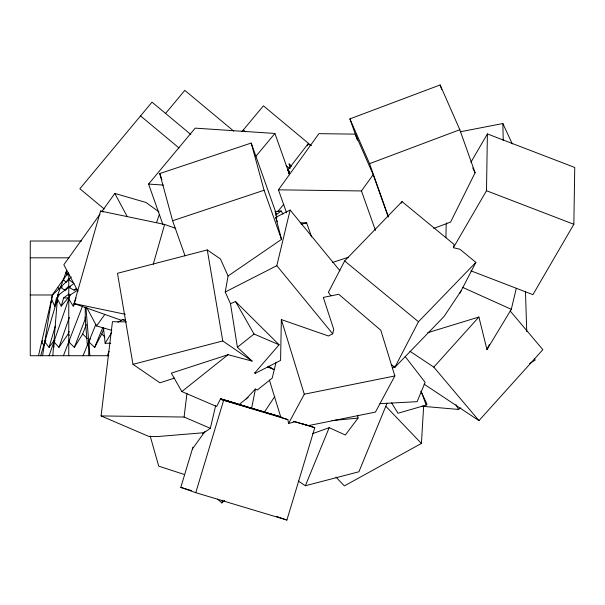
<?xml version="1.0" encoding="UTF-8"?>
<svg xmlns="http://www.w3.org/2000/svg" width="605" height="605" viewBox="0 0 605 605"><rect width="100%" height="100%" fill="white"/><g stroke="black" fill="none" stroke-linecap="round" stroke-linejoin="round"><path stroke-width="0.91" d="M445.953 237.667L446.157 224.561L446.762 222.867M459.838 293.319L475.87 262.373L459.913 249.237L453.372 247.702L486.496 190.726L487.396 133.924L574.75 167.472L573.85 224.281L532.929 294.658L470.879 270.821M269.391 380.046L280.849 417.329L287.874 419.628L288.555 423.47L295.081 421.791L308.376 425.617L375.433 412.096L394.853 375.947L380.817 330.277L338.755 294.28L323.297 297.395L333.756 329.354L332.697 333.816L328.432 335.987L281.34 319.584L280.584 360.421L255.189 373.391L254.788 372.899L279.094 344.774L235.542 301.547L230.497 303.718L237.402 347.27L252.134 361.102L228.077 354.696L171.351 373.149L181.833 391.556L216.643 406.499L220.379 399.171L239.035 404.579L248.095 397.356M335.919 477.08L344.366 485.898L421.42 443.442L423.651 406.084M52.794 355.717L57.732 294.983L66.731 270.39M204.074 432.696L157.406 436.568L148.875 436.455L101.08 415.93L112.462 321.678L126.483 321.868M215.622 405.804L210.328 428.31L184.094 417.042L186.953 393.363M42.569 355.717L52.257 294.983L68.229 272.719M230.497 303.718L225.241 292.011L228.077 275.993L220.447 258.955L207.281 249.925L117.499 273.294L132.971 364.331L159.947 382.821L174.611 378.057M233.258 402.696L272.825 414.516L251.597 408.413L255.423 389.06L257.306 390.013L272.174 378.17L276.099 362.236M453.372 247.702L454.083 244.428L402.038 201.586L344.646 260.952L328.394 292.313L330.905 295.845M217.641 499.11L221.838 502.914L222.451 500.206M38.486 355.717L52.544 294.983L71.345 276.939M51.614 302.636L51.614 298.991L54.594 306.145L56.492 297.947L57.846 296.654M225.241 292.011L276.818 265.671L290.12 210.026L339.95 270.798M255.189 373.391L254.788 372.899M427.765 332.682L478.903 317.028L486.949 349.599L511.301 309.306L516.315 288.275M121.764 320.423L74.097 303.574L100.566 211.032L164.636 224.44L175.813 228.395M153.231 264.302L164.636 224.44M40.694 355.717L58.587 294.983L73.999 283.359M45.904 340.305L44.785 341.825L49.058 347.368L55.32 326.103M57.407 302.636L57.407 298.991L61.203 306.145L63.616 297.947L68.766 294.06M307.975 425.3L314.774 427.705L286.891 520.05L195.763 492.674L180.797 487.373L192.919 447.201M195.763 492.674L223.638 400.329L220.379 399.171M307.325 145.865L307.869 144.088L311.318 145.608M156.513 222.701L159.266 214.662M288.819 173.756L289.659 171.313L287.927 170.595M49.111 355.717L70.15 294.983L77.629 290.188M54.979 340.305L53.928 341.825L58.942 347.368L69.356 317.3M68.766 298.991L73.228 306.145L76.064 297.947M58.942 347.368L68.214 333.983L69.136 331.328M63.419 355.717L82.56 305.986M69.756 340.229L68.766 341.825L74.339 347.368L85.252 319.016L85.252 307.181M74.339 347.368L82.681 333.983L86.311 324.575M83.059 355.717L95.877 324.34M90.463 338.558L88.731 341.825L94.652 347.368L102.729 327.607M94.652 347.368L101.746 333.983L103.848 328.848M298.295 481.043L305.366 485.747L329.188 427.682L345.334 435.003L358.062 418.085L357.608 415.302M386.996 403.331L358.916 471.764L305.366 485.747M107.274 355.717L109.089 351.376M486.949 349.599L489.369 344.525M357.086 139.15L349.894 118.89L440.137 84.95L459.815 129.72L475.091 172.765L450.581 222.08L433.77 228.403M401.175 203.242L402.038 201.586M391.238 364.467L394.815 367.409L418.478 321.739L475.87 262.373M288.555 423.47L304.277 394.21L281.34 319.584M470.879 162.329L487.396 133.924M110.783 343.247L105.141 343.247L111.494 332.826M264.408 412.103L274.814 396.441M461.108 290.869L444.07 316.46L394.815 367.409M100.014 214.14L63.828 264.748L77.984 291.217M102.207 211.069L114.821 193.434L145.979 202.463L158.911 211.826M111.857 330.39L96.566 325.959L104.71 314.577M68.766 278.731L66.074 282.482L63.427 279.412M192.382 448.993L205.042 431.35M286.619 212.892L278.436 189.834L318.926 133.66L355.385 134.144L373.187 174.663L388.236 217.059M278.436 189.834L361.45 190.946L373.187 174.663M49.058 347.368L53.974 340.675M41.7 343.678L41.7 341.825L42.819 340.335M288.517 172.818L289.659 171.313M287.738 170.164L307.869 144.088M392.464 368.475L394.195 366.237M73.228 306.145L75.549 303.166M165.468 113.589L184.812 90.364L233.772 131.156M162.911 224.485L148.573 184.079L195.173 128.139L274.92 133.463L289.583 174.769M241.841 131.716L263.417 105.822L310.902 145.389M255.658 156.582L274.92 133.463M277.74 211.546L283.76 204.316M61.203 306.145L68.131 297.947L69.56 297.388M54.594 306.145L55.796 304.776M409.903 351.24L433.8 367.122L478.903 317.028M424.097 384.167L478.963 420.626L542.844 349.667L510.128 310.902M245.97 399.05L255.423 389.06M62.383 286.929L60.538 287.307L64.659 290.105L68.766 286.173M391.647 402.839L397.946 413.26L426.162 405.093L427.032 404.253L420.83 391.253M221.838 502.914L224.584 500.327M276.871 217.777L275.963 215.093L281.113 210.956L282.989 214.087M181.833 391.556L228.077 354.696M237.402 347.27L254.032 334.013L279.094 344.774M70.603 286.906L68.766 287.307L74.007 290.105L76.245 288.419M202.683 433.679L210.328 428.31M228.077 275.993L281.507 239.391L275.767 217.361L290.12 210.026M421.882 406.235L458.522 409.434L460.889 407.906M529.625 363.605L535.153 360.035L534.268 358.379M117.907 322.329L122.558 319.561L125.288 320.219M349.894 118.89L369.572 163.668L459.815 129.72M312.407 433.74L329.188 427.682M185.07 255.885L172.599 220.749L159.75 173.552L251.211 143.06L276.266 213.656M172.599 220.749L264.067 190.257L251.211 143.06M332.5 262.494L348.359 257.238M132.971 364.331L222.753 340.955L252.134 361.102M301.237 224.228L306.614 222.867L311.613 236.948M74.007 290.105L77.349 289.371M64.659 290.105L66.437 289.734M304.277 394.21L394.853 375.947M460.231 131.799L502.861 123.526L512.291 143.937M331.948 420.588L358.062 418.085M275.963 215.093L275.222 211.508L281.113 210.956M379.94 403.664L417.102 401.675L425.149 382.36L405.176 356.534M81.607 241.017L30.25 241.017L30.25 355.717L108.93 355.717M30.25 257.813L69 257.813M30.25 294.983L52.779 294.983M57.732 294.983L59.267 294.983M68.766 294.983L70.324 294.983M63.616 297.947L68.131 297.947M300.186 222.776L306.614 222.867M101.08 415.93L184.094 417.042M148.573 184.079L163.365 185.062M74.097 303.574L125.348 314.298M220.689 398.982L222.451 399.481M220.954 399.141L226.232 400.661M227.117 400.918L228.274 401.251M229.098 401.486L232.396 402.431L222.973 399.618L251.597 408.413M279.608 416.482L273.702 414.78L280.886 416.928M281.461 417.231L234.906 403.172M223.638 400.329L287.874 419.628M293.281 421.246L314.774 427.705M180.797 487.373L191.619 490.625M303.045 424.014L308.376 425.617M221.059 398.945L236.01 403.474L225.536 400.253M222.3 399.413L220.954 398.998L221.695 399.239M184.623 474.592L158.714 466.145L150.161 435.94M100.566 211.032L103.221 211.969M276.326 516.315L286.891 520.05M267.433 366.94L273.006 369.058L268.476 366.161L268.514 366.751L274.194 369.67M486.496 190.726L573.85 224.281M122.558 319.561L124.305 320.264M462.439 287.299L511.301 309.306M68.766 279.412L72.608 282.482M344.646 260.952L418.478 321.739M243.308 129.954L245.486 131.761M286.12 165.619L289.75 168.644L290.203 168.296L289.077 163.91L291.542 166.307M190.825 134.492L152.014 102.154L79.875 188.737L104.143 208.959M140.549 115.918L179.004 147.96M101.746 333.983L105.028 337.053M57.762 287.307L59.464 288.986M82.681 333.983L87.294 338.566M385.907 406.378L421.42 443.442M68.214 333.983L69.401 335.291M433.8 367.122L478.963 420.626M276.818 265.671L332.697 333.816M289.077 163.91L290.544 165.951M41.7 341.825L44.097 345.78M235.542 301.547L254.032 334.013M114.821 193.434L127.247 216.666M86.833 307.763L96.566 325.959M455.988 404.677L458.522 409.434M472.747 167.948L475.091 172.765M67.435 275.222L66.149 271.978L66.149 273.664M421.806 392.872L426.162 405.093M275.222 211.508L276.069 213.898M275.767 217.361L277.347 221.793M440.137 84.95L441.695 89.336M369.572 163.668L388.281 216.378M355.385 134.144L357.563 140.277M361.45 190.946L375.478 230.475M264.067 190.257L281.507 239.391M159.75 173.552L161.928 179.7M207.281 249.925L222.753 340.955M57.407 298.991L57.672 300.783M103.394 327.358L105.141 343.247M85.933 307.37L89.865 355.717M85.101 317.179L87.407 345.538M525.465 291.292L526.743 331.631M502.861 123.526L503.231 140.496M88.731 341.825L88.731 355.717M68.766 273.664L68.766 355.717M53.928 341.825L53.928 347.383M44.785 341.825L44.785 343.678"/></g></svg>
